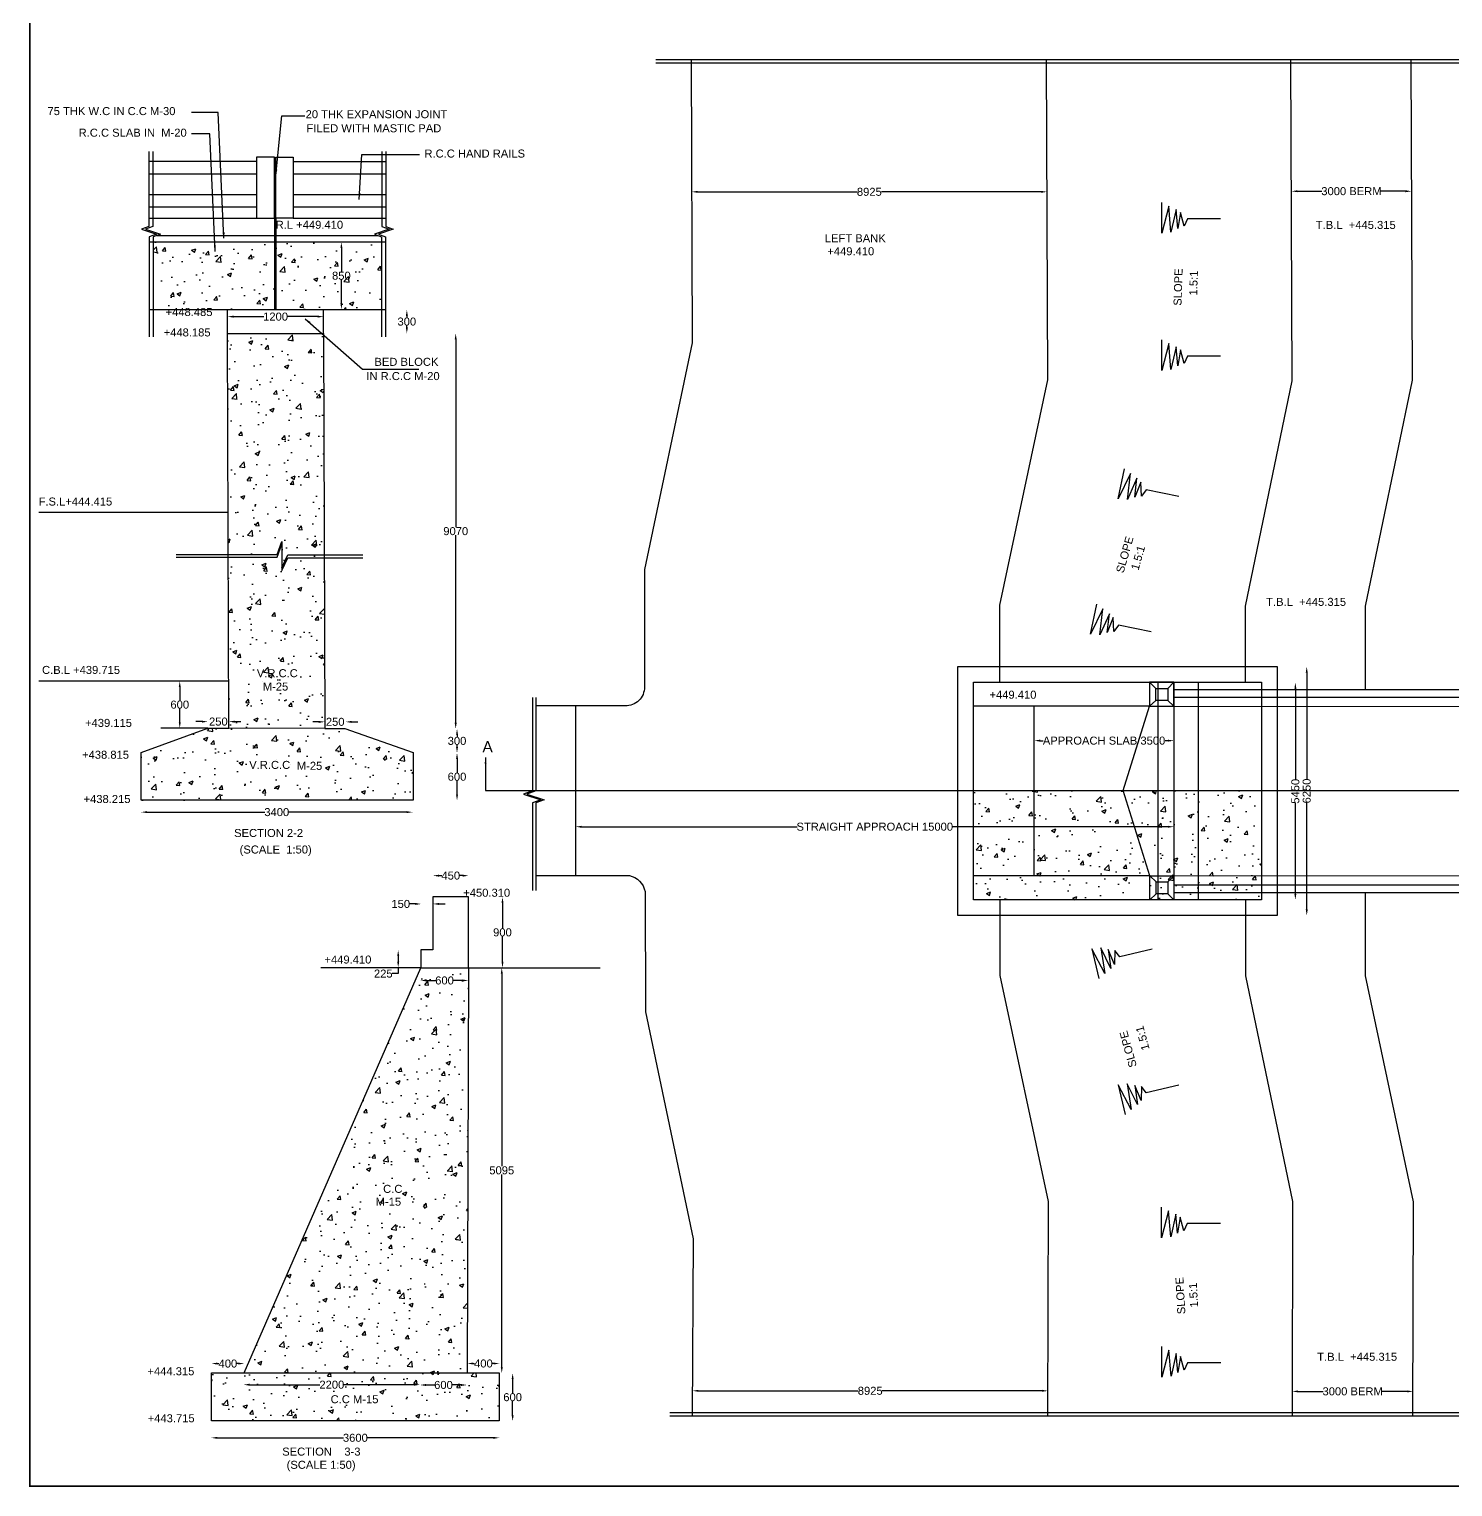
# Model space of a CAD drawing. Header units: inches. Extents: x 282006 to 329319, y -216205 to -186386.
# Drawn here: x 282006 to 299795, y -216205 to -197995 of the extents above; entities that cross this region are included whole.
import ezdxf

# ---------------------------------------------------------------- set-up
doc = ezdxf.new("R2010")
doc.units = ezdxf.units.IN
doc.header["$MEASUREMENT"] = 0
doc.styles.get("Standard").update_dxf_attribs({"font": 'arial.ttf'})
doc.dimstyles.new('ST100', dxfattribs={"dimtxt": 100, "dimasz": 75, "dimexe": 0, "dimexo": 300, "dimgap": 0.09, "dimtad": 0, "dimtih": 1, "dimtoh": 1, "dimdec": 0, "dimzin": 0, "dimdsep": 46, "dimtxsty": 'Standard', "dimcen": 0, "dimse1": 1, "dimse2": 1, "dimadec": 0, "dimazin": 0, "dimtfac": 1, "dimtdec": 0, "dimtofl": 0, "dimtmove": 0, "dimatfit": 3, "dimfxl": 2000, "dimtolj": 1, "dimtzin": 0, "dimarcsym": 0})
pattern_1 = [(50, (0, 0), (537.94514, -47.0641), [56.25, -618.75]), (355, (0, 0), (-104.0635, 564.1441), [45, -495]), (100.4514, (44.83, -3.9), (433.882, 517.07966), [47.80514, -525.8566]), (46.1842, (0, 150), (800.4308, -124.1393), [84.375, -928.125]), (96.6356, (66.7, 139.66), (700.997, 730.5884), [71.7077, -788.7848]), (351.1842, (0, 150), (700.9965, 730.589), [67.5, -742.5]), (21, (75, 112.5), (447.6803, -301.96417), [56.25, -618.75]), (326, (75, 112.5), (182.4865, 543.8625), [45, -495]), (71.4514, (112.3, 87.34), (630.167, 241.8979), [47.80514, -525.8566]), (37.5, (0, 0), (9.11989, 249.67039), [0, -489, 0, -502.5, 0, -496.875]), (7.5, (0, 0), (197.30215, 295.80878), [0, -286.5, 0, -477.75, 0, -189.375]), (327.5, (-167.25, 0), (400.36683, -16.91615), [0, -187.5, 0, -585, 0, -776.25]), (317.5, (-242.25, 0), (437.38963, 75.07874), [0, -243.75, 0, -388.5, 0, -551.25])]

# ---------------------------------------------------------------- blocks, each defined once
blk = doc.blocks.new('*D61')
at = {"color": 0, "lineweight": -2, "transparency": 16777216}
for p, q in [((283479, -207777), (284951, -207777)), ((286722, -207777), (285250, -207777))]:
    blk.add_line(p, q, dxfattribs=at)
at = {"color": 0, "transparency": 16777216}
for points in [[(283479, -207764), (283479, -207789), (283404, -207777)], [(286722, -207764), (286722, -207789), (286797, -207777)]]:
    blk.add_solid(points, dxfattribs=at)
at = {"layer": 'Defpoints', "color": 0, "transparency": 16777216}
for p in [(286797, -207777), (283404, -207778), (286797, -207778)]:
    blk.add_point(p, dxfattribs=at)
at = {"color": 0, "transparency": 16777216, "insert": (285100, -207777), "char_height": 100, "attachment_point": 5}
blk.add_mtext('\\A1;3400', dxfattribs=at)
blk = doc.blocks.new('*D62')
at = {"color": 0, "lineweight": -2, "transparency": 16777216}
for p, q in [((283888, -206215), (283888, -206383)), ((283888, -206653), (283888, -206485))]:
    blk.add_line(p, q, dxfattribs=at)
at = {"color": 0, "transparency": 16777216}
for points in [[(283875, -206215), (283900, -206215), (283888, -206140)], [(283875, -206653), (283900, -206653), (283888, -206728)]]:
    blk.add_solid(points, dxfattribs=at)
at = {"layer": 'Defpoints', "color": 0, "transparency": 16777216}
for p in [(283875, -206140), (283875, -206728), (283888, -206728)]:
    blk.add_point(p, dxfattribs=at)
at = {"color": 0, "transparency": 16777216, "insert": (283888, -206434), "char_height": 100, "attachment_point": 5}
blk.add_mtext('\\A1;600', dxfattribs=at)
blk = doc.blocks.new('*D63')
at = {"color": 0, "lineweight": -2, "transparency": 16777216}
for p, q in [((284164, -206646), (284089, -206646)), ((284575, -206646), (284650, -206646))]:
    blk.add_line(p, q, dxfattribs=at)
at = {"color": 0, "transparency": 16777216}
for points in [[(284164, -206634), (284164, -206659), (284239, -206646)], [(284575, -206634), (284575, -206659), (284500, -206646)]]:
    blk.add_solid(points, dxfattribs=at)
at = {"layer": 'Defpoints', "color": 0, "transparency": 16777216}
for p in [(284500, -206646), (284239, -206728), (284500, -206728)]:
    blk.add_point(p, dxfattribs=at)
at = {"color": 0, "transparency": 16777216, "insert": (284370, -206646), "char_height": 100, "attachment_point": 5}
blk.add_mtext('\\A1;250', dxfattribs=at)
blk = doc.blocks.new('*D64')
at = {"color": 0, "lineweight": -2, "transparency": 16777216}
for p, q in [((285625, -206649), (285550, -206649)), ((286036, -206649), (286111, -206649))]:
    blk.add_line(p, q, dxfattribs=at)
at = {"color": 0, "transparency": 16777216}
for points in [[(285625, -206637), (285625, -206662), (285700, -206649)], [(286036, -206637), (286036, -206662), (285961, -206649)]]:
    blk.add_solid(points, dxfattribs=at)
at = {"layer": 'Defpoints', "color": 0, "transparency": 16777216}
for p in [(285961, -206649), (285700, -206731), (285961, -206731)]:
    blk.add_point(p, dxfattribs=at)
at = {"color": 0, "transparency": 16777216, "insert": (285830, -206649), "char_height": 100, "attachment_point": 5}
blk.add_mtext('\\A1;250', dxfattribs=at)
blk = doc.blocks.new('*D65')
at = {"color": 0, "lineweight": -2, "transparency": 16777216}
for p, q in [((287352, -207112), (287352, -207283)), ((287352, -207557), (287352, -207386))]:
    blk.add_line(p, q, dxfattribs=at)
at = {"color": 0, "transparency": 16777216}
for points in [[(287340, -207112), (287365, -207112), (287352, -207037)], [(287340, -207557), (287365, -207557), (287352, -207632)]]:
    blk.add_solid(points, dxfattribs=at)
at = {"layer": 'Defpoints', "color": 0, "transparency": 16777216}
for p in [(287352, -207037), (287352, -207037), (287352, -207632)]:
    blk.add_point(p, dxfattribs=at)
at = {"color": 0, "transparency": 16777216, "insert": (287352, -207335), "char_height": 100, "attachment_point": 5}
blk.add_mtext('\\A1;600', dxfattribs=at)
blk = doc.blocks.new('*D66')
at = {"color": 0, "lineweight": -2, "transparency": 16777216}
for p, q in [((287352, -206811), (287352, -206835)), ((287352, -206962), (287352, -206938))]:
    blk.add_line(p, q, dxfattribs=at)
at = {"color": 0, "transparency": 16777216}
for points in [[(287340, -206811), (287365, -206811), (287352, -206736)], [(287340, -206962), (287365, -206962), (287352, -207037)]]:
    blk.add_solid(points, dxfattribs=at)
at = {"layer": 'Defpoints', "color": 0, "transparency": 16777216}
for p in [(287352, -206736), (287352, -206736), (287352, -207037)]:
    blk.add_point(p, dxfattribs=at)
at = {"color": 0, "transparency": 16777216, "insert": (287352, -206887), "char_height": 100, "attachment_point": 5}
blk.add_mtext('\\A1;300', dxfattribs=at)
blk = doc.blocks.new('*D67')
at = {"color": 0, "lineweight": -2, "transparency": 16777216}
for p, q in [((287336, -201872), (287336, -204216)), ((287336, -206661), (287336, -204318))]:
    blk.add_line(p, q, dxfattribs=at)
at = {"color": 0, "transparency": 16777216}
for points in [[(287323, -201872), (287348, -201872), (287336, -201797)], [(287323, -206661), (287348, -206661), (287336, -206736)]]:
    blk.add_solid(points, dxfattribs=at)
at = {"layer": 'Defpoints', "color": 0, "transparency": 16777216}
for p in [(287336, -201797), (287352, -201797), (287352, -206736)]:
    blk.add_point(p, dxfattribs=at)
at = {"color": 0, "transparency": 16777216, "insert": (287336, -204267), "char_height": 100, "attachment_point": 5}
blk.add_mtext('\\A1;9070', dxfattribs=at)
blk = doc.blocks.new('*D68')
at = {"color": 0, "lineweight": -2, "transparency": 16777216}
for p, q in [((286725, -201577), (286725, -201598)), ((286725, -201722), (286725, -201701))]:
    blk.add_line(p, q, dxfattribs=at)
at = {"color": 0, "transparency": 16777216}
for points in [[(286713, -201577), (286738, -201577), (286725, -201502)], [(286713, -201722), (286738, -201722), (286725, -201797)]]:
    blk.add_solid(points, dxfattribs=at)
at = {"layer": 'Defpoints', "color": 0, "transparency": 16777216}
for p in [(286725, -201502), (286729, -201502), (286729, -201797)]:
    blk.add_point(p, dxfattribs=at)
at = {"color": 0, "transparency": 16777216, "insert": (286725, -201649), "char_height": 100, "attachment_point": 5}
blk.add_mtext('\\A1;300', dxfattribs=at)
blk = doc.blocks.new('*D69')
at = {"color": 0, "lineweight": -2, "transparency": 16777216}
for p, q in [((285907, -200731), (285907, -201025)), ((285907, -201422), (285907, -201127))]:
    blk.add_line(p, q, dxfattribs=at)
at = {"color": 0, "transparency": 16777216}
for points in [[(285895, -200731), (285920, -200731), (285907, -200656)], [(285895, -201422), (285920, -201422), (285907, -201497)]]:
    blk.add_solid(points, dxfattribs=at)
at = {"layer": 'Defpoints', "color": 0, "transparency": 16777216}
for p in [(285907, -200656), (285907, -200656), (285907, -201497)]:
    blk.add_point(p, dxfattribs=at)
at = {"color": 0, "transparency": 16777216, "insert": (285907, -201076), "char_height": 100, "attachment_point": 5}
blk.add_mtext('\\A1;850', dxfattribs=at)
blk = doc.blocks.new('*D70')
at = {"color": 0, "lineweight": -2, "transparency": 16777216}
for p, q in [((284560, -201587), (284940, -201587)), ((285610, -201587), (285229, -201587))]:
    blk.add_line(p, q, dxfattribs=at)
at = {"color": 0, "transparency": 16777216}
for points in [[(284560, -201574), (284560, -201599), (284485, -201587)], [(285610, -201574), (285610, -201599), (285685, -201587)]]:
    blk.add_solid(points, dxfattribs=at)
at = {"layer": 'Defpoints', "color": 0, "transparency": 16777216}
for p in [(284485, -201587), (285685, -201587), (285685, -201587)]:
    blk.add_point(p, dxfattribs=at)
at = {"color": 0, "transparency": 16777216, "insert": (285085, -201587), "char_height": 100, "attachment_point": 5}
blk.add_mtext('\\A1;1200', dxfattribs=at)
blk = doc.blocks.new('*D71')
at = {"color": 0, "lineweight": -2, "transparency": 16777216}
for p, q in [((284358, -215593), (285933, -215593)), ((287807, -215593), (286232, -215593))]:
    blk.add_line(p, q, dxfattribs=at)
at = {"color": 0, "transparency": 16777216}
for points in [[(284358, -215581), (284358, -215606), (284283, -215593)], [(287807, -215581), (287807, -215606), (287882, -215593)]]:
    blk.add_solid(points, dxfattribs=at)
at = {"layer": 'Defpoints', "color": 0, "transparency": 16777216}
for p in [(284283, -215596), (287882, -215593), (287882, -215596)]:
    blk.add_point(p, dxfattribs=at)
at = {"color": 0, "transparency": 16777216, "insert": (286082, -215593), "char_height": 100, "attachment_point": 5}
blk.add_mtext('\\A1;3600', dxfattribs=at)
blk = doc.blocks.new('*D72')
at = {"color": 0, "lineweight": -2, "transparency": 16777216}
for p, q in [((284760, -214930), (285637, -214930)), ((286815, -214930), (285938, -214930))]:
    blk.add_line(p, q, dxfattribs=at)
at = {"color": 0, "transparency": 16777216}
for points in [[(284760, -214917), (284760, -214942), (284685, -214930)], [(286815, -214917), (286815, -214942), (286890, -214930)]]:
    blk.add_solid(points, dxfattribs=at)
at = {"layer": 'Defpoints', "color": 0, "transparency": 16777216}
for p in [(284685, -214928), (286890, -214928), (286890, -214930)]:
    blk.add_point(p, dxfattribs=at)
at = {"color": 0, "transparency": 16777216, "insert": (285788, -214930), "char_height": 100, "attachment_point": 5}
blk.add_mtext('\\A1;2200', dxfattribs=at)
blk = doc.blocks.new('*D73')
at = {"color": 0, "lineweight": -2, "transparency": 16777216}
for p, q in [((286965, -214933), (287073, -214933)), ((287402, -214933), (287294, -214933))]:
    blk.add_line(p, q, dxfattribs=at)
at = {"color": 0, "transparency": 16777216}
for points in [[(286965, -214921), (286965, -214946), (286890, -214933)], [(287402, -214921), (287402, -214946), (287477, -214933)]]:
    blk.add_solid(points, dxfattribs=at)
at = {"layer": 'Defpoints', "color": 0, "transparency": 16777216}
for p in [(286890, -214928), (287477, -214928), (287477, -214933)]:
    blk.add_point(p, dxfattribs=at)
at = {"color": 0, "transparency": 16777216, "insert": (287183, -214933), "char_height": 100, "attachment_point": 5}
blk.add_mtext('\\A1;600', dxfattribs=at)
blk = doc.blocks.new('*D74')
at = {"color": 0, "lineweight": -2, "transparency": 16777216}
for p, q in [((284359, -214666), (284377, -214666)), ((284619, -214666), (284601, -214666))]:
    blk.add_line(p, q, dxfattribs=at)
at = {"color": 0, "transparency": 16777216}
for points in [[(284359, -214653), (284359, -214678), (284284, -214666)], [(284619, -214653), (284619, -214678), (284694, -214666)]]:
    blk.add_solid(points, dxfattribs=at)
at = {"layer": 'Defpoints', "color": 0, "transparency": 16777216}
for p in [(284284, -214665), (284694, -214665), (284694, -214666)]:
    blk.add_point(p, dxfattribs=at)
at = {"color": 0, "transparency": 16777216, "insert": (284489, -214666), "char_height": 100, "attachment_point": 5}
blk.add_mtext('\\A1;400', dxfattribs=at)
blk = doc.blocks.new('*D75')
at = {"color": 0, "lineweight": -2, "transparency": 16777216}
for p, q in [((288047, -214860), (288047, -215035)), ((288047, -215311), (288047, -215137))]:
    blk.add_line(p, q, dxfattribs=at)
at = {"color": 0, "transparency": 16777216}
for points in [[(288035, -214860), (288060, -214860), (288047, -214785)], [(288035, -215311), (288060, -215311), (288047, -215386)]]:
    blk.add_solid(points, dxfattribs=at)
at = {"layer": 'Defpoints', "color": 0, "transparency": 16777216}
for p in [(288047, -214785), (288052, -214785), (288052, -215386)]:
    blk.add_point(p, dxfattribs=at)
at = {"color": 0, "transparency": 16777216, "insert": (288047, -215086), "char_height": 100, "attachment_point": 5}
blk.add_mtext('\\A1;600', dxfattribs=at)
blk = doc.blocks.new('*D76')
at = {"color": 0, "lineweight": -2, "transparency": 16777216}
for p, q in [((287556, -214665), (287569, -214665)), ((287808, -214665), (287794, -214665))]:
    blk.add_line(p, q, dxfattribs=at)
at = {"color": 0, "transparency": 16777216}
for points in [[(287556, -214652), (287556, -214677), (287481, -214665)], [(287808, -214652), (287808, -214677), (287883, -214665)]]:
    blk.add_solid(points, dxfattribs=at)
at = {"layer": 'Defpoints', "color": 0, "transparency": 16777216}
for p in [(287481, -214663), (287883, -214663), (287883, -214665)]:
    blk.add_point(p, dxfattribs=at)
at = {"color": 0, "transparency": 16777216, "insert": (287682, -214665), "char_height": 100, "attachment_point": 5}
blk.add_mtext('\\A1;400', dxfattribs=at)
blk = doc.blocks.new('*D77')
at = {"color": 0, "lineweight": -2, "transparency": 16777216}
for p, q in [((287911, -209796), (287911, -212201)), ((287911, -214709), (287911, -212304))]:
    blk.add_line(p, q, dxfattribs=at)
at = {"color": 0, "transparency": 16777216}
for points in [[(287899, -209796), (287924, -209796), (287911, -209721)], [(287899, -214709), (287924, -214709), (287911, -214784)]]:
    blk.add_solid(points, dxfattribs=at)
at = {"layer": 'Defpoints', "color": 0, "transparency": 16777216}
for p in [(287911, -209721), (287940, -209721), (287940, -214784)]:
    blk.add_point(p, dxfattribs=at)
at = {"color": 0, "transparency": 16777216, "insert": (287911, -212252), "char_height": 100, "attachment_point": 5}
blk.add_mtext('\\A1;5095', dxfattribs=at)
blk = doc.blocks.new('*D78')
at = {"color": 0, "lineweight": -2, "transparency": 16777216}
for p, q in [((287920, -208913), (287920, -209228)), ((287920, -209646), (287920, -209331))]:
    blk.add_line(p, q, dxfattribs=at)
at = {"color": 0, "transparency": 16777216}
for points in [[(287908, -208913), (287933, -208913), (287920, -208838)], [(287908, -209646), (287933, -209646), (287920, -209721)]]:
    blk.add_solid(points, dxfattribs=at)
at = {"layer": 'Defpoints', "color": 0, "transparency": 16777216}
for p in [(287920, -208838), (287979, -208838), (287979, -209721)]:
    blk.add_point(p, dxfattribs=at)
at = {"color": 0, "transparency": 16777216, "insert": (287920, -209279), "char_height": 100, "attachment_point": 5}
blk.add_mtext('\\A1;900', dxfattribs=at)
blk = doc.blocks.new('*D79')
at = {"color": 0, "lineweight": -2, "transparency": 16777216}
for p, q in [((287126, -208570), (287162, -208570)), ((287422, -208570), (287386, -208570))]:
    blk.add_line(p, q, dxfattribs=at)
at = {"color": 0, "transparency": 16777216}
for points in [[(287126, -208558), (287126, -208583), (287051, -208570)], [(287422, -208558), (287422, -208583), (287497, -208570)]]:
    blk.add_solid(points, dxfattribs=at)
at = {"layer": 'Defpoints', "color": 0, "transparency": 16777216}
for p in [(287051, -208568), (287051, -208570), (287497, -208568)]:
    blk.add_point(p, dxfattribs=at)
at = {"color": 0, "transparency": 16777216, "insert": (287274, -208570), "char_height": 100, "attachment_point": 5}
blk.add_mtext('\\A1;450', dxfattribs=at)
blk = doc.blocks.new('*D80')
at = {"color": 0, "lineweight": -2, "transparency": 16777216}
for p, q in [((286830, -208924), (286755, -208924)), ((287127, -208924), (287202, -208924))]:
    blk.add_line(p, q, dxfattribs=at)
at = {"color": 0, "transparency": 16777216}
for points in [[(286830, -208911), (286830, -208936), (286905, -208924)], [(287127, -208911), (287127, -208936), (287052, -208924)]]:
    blk.add_solid(points, dxfattribs=at)
at = {"layer": 'Defpoints', "color": 0, "transparency": 16777216}
for p in [(286905, -208918), (286905, -208924), (287052, -208918)]:
    blk.add_point(p, dxfattribs=at)
at = {"color": 0, "transparency": 16777216, "insert": (286649, -208924), "char_height": 100, "attachment_point": 5}
blk.add_mtext('\\A1;150', dxfattribs=at)
blk = doc.blocks.new('*D81')
at = {"color": 0, "lineweight": -2, "transparency": 16777216}
for p, q in [((286617, -209575), (286617, -209644)), ((286617, -209719), (286617, -209794)), ((286617, -209794), (286542, -209794))]:
    blk.add_line(p, q, dxfattribs=at)
at = {"color": 0, "transparency": 16777216}
for points in [[(286605, -209575), (286630, -209575), (286617, -209500)], [(286605, -209644), (286630, -209644), (286617, -209719)]]:
    blk.add_solid(points, dxfattribs=at)
at = {"layer": 'Defpoints', "color": 0, "transparency": 16777216}
for p in [(286624, -209500), (286617, -209719), (286624, -209719)]:
    blk.add_point(p, dxfattribs=at)
at = {"color": 0, "transparency": 16777216, "insert": (286431, -209794), "char_height": 100, "attachment_point": 5}
blk.add_mtext('\\A1;225', dxfattribs=at)
blk = doc.blocks.new('*D82')
at = {"color": 0, "lineweight": -2, "transparency": 16777216}
for p, q in [((286972, -209880), (287085, -209880)), ((287420, -209880), (287307, -209880))]:
    blk.add_line(p, q, dxfattribs=at)
at = {"color": 0, "transparency": 16777216}
for points in [[(286972, -209867), (286972, -209892), (286897, -209880)], [(287420, -209867), (287420, -209892), (287495, -209880)]]:
    blk.add_solid(points, dxfattribs=at)
at = {"layer": 'Defpoints', "color": 0, "transparency": 16777216}
for p in [(286897, -209885), (287495, -209880), (287495, -209886)]:
    blk.add_point(p, dxfattribs=at)
at = {"color": 0, "transparency": 16777216, "insert": (287196, -209880), "char_height": 100, "attachment_point": 5}
blk.add_mtext('\\A1;600', dxfattribs=at)
blk = doc.blocks.new('*D83')
at = {"color": 0, "lineweight": -2, "transparency": 16777216}
for p, q in [((288910, -207959), (291601, -207959)), ((296235, -207959), (293544, -207959))]:
    blk.add_line(p, q, dxfattribs=at)
at = {"color": 0, "transparency": 16777216}
for points in [[(288910, -207947), (288910, -207972), (288835, -207959)], [(296235, -207947), (296235, -207972), (296310, -207959)]]:
    blk.add_solid(points, dxfattribs=at)
at = {"layer": 'Defpoints', "color": 0, "transparency": 16777216}
for p in [(288835, -207958), (296310, -207958), (296310, -207959)]:
    blk.add_point(p, dxfattribs=at)
at = {"color": 0, "transparency": 16777216, "insert": (292572, -207959), "char_height": 100, "attachment_point": 5}
blk.add_mtext('\\A1;STRAIGHT APPROACH 15000', dxfattribs=at)
blk = doc.blocks.new('*D84')
at = {"color": 0, "lineweight": -2, "transparency": 16777216}
for p, q in [((297827, -206233), (297827, -207366)), ((297827, -208798), (297827, -207665))]:
    blk.add_line(p, q, dxfattribs=at)
at = {"color": 0, "transparency": 16777216}
for points in [[(297815, -206233), (297840, -206233), (297827, -206158)], [(297815, -208798), (297840, -208798), (297827, -208873)]]:
    blk.add_solid(points, dxfattribs=at)
at = {"layer": 'Defpoints', "color": 0, "transparency": 16777216}
for p in [(297824, -206158), (297827, -206158), (297824, -208873)]:
    blk.add_point(p, dxfattribs=at)
at = {"color": 0, "transparency": 16777216, "insert": (297827, -207516), "char_height": 100, "attachment_point": 5, "rotation": 90}
blk.add_mtext('\\A1;5450', dxfattribs=at)
blk = doc.blocks.new('*D85')
at = {"color": 0, "lineweight": -2, "transparency": 16777216}
for p, q in [((297969, -206034), (297969, -207364)), ((297969, -208993), (297969, -207663))]:
    blk.add_line(p, q, dxfattribs=at)
at = {"color": 0, "transparency": 16777216}
for points in [[(297957, -206034), (297982, -206034), (297969, -205959)], [(297957, -208993), (297982, -208993), (297969, -209068)]]:
    blk.add_solid(points, dxfattribs=at)
at = {"layer": 'Defpoints', "color": 0, "transparency": 16777216}
for p in [(297970, -205959), (297969, -209068), (297970, -209068)]:
    blk.add_point(p, dxfattribs=at)
at = {"color": 0, "transparency": 16777216, "insert": (297969, -207513), "char_height": 100, "attachment_point": 5, "rotation": 90}
blk.add_mtext('\\A1;6250', dxfattribs=at)
blk = doc.blocks.new('*D105')
at = {"color": 0, "lineweight": -2, "transparency": 16777216}
for p, q in [((290360, -200028), (292355, -200028)), ((294649, -200028), (292654, -200028))]:
    blk.add_line(p, q, dxfattribs=at)
at = {"color": 0, "transparency": 16777216}
for points in [[(290360, -200015), (290360, -200040), (290285, -200028)], [(294649, -200015), (294649, -200040), (294724, -200028)]]:
    blk.add_solid(points, dxfattribs=at)
at = {"layer": 'Defpoints', "color": 0, "transparency": 16777216}
for p in [(290285, -200025), (294724, -200006), (294724, -200028)]:
    blk.add_point(p, dxfattribs=at)
at = {"color": 0, "transparency": 16777216, "insert": (292504, -200028), "char_height": 100, "attachment_point": 5}
blk.add_mtext('\\A1;8925', dxfattribs=at)
blk = doc.blocks.new('*D106')
at = {"color": 0, "lineweight": -2, "transparency": 16777216}
for p, q in [((297853, -200020), (298159, -200020)), ((299203, -200020), (298896, -200020))]:
    blk.add_line(p, q, dxfattribs=at)
at = {"color": 0, "transparency": 16777216}
for points in [[(297853, -200008), (297853, -200033), (297778, -200020)], [(299203, -200008), (299203, -200033), (299278, -200020)]]:
    blk.add_solid(points, dxfattribs=at)
at = {"layer": 'Defpoints', "color": 0, "transparency": 16777216}
for p in [(297778, -200011), (299278, -200004), (299278, -200020)]:
    blk.add_point(p, dxfattribs=at)
at = {"color": 0, "transparency": 16777216, "insert": (298528, -200020), "char_height": 100, "attachment_point": 5}
blk.add_mtext('\\A1;3000 BERM', dxfattribs=at)
blk = doc.blocks.new('*D110')
at = {"color": 0, "lineweight": -2, "transparency": 16777216}
for p, q in [((290369, -215006), (292365, -215006)), ((294661, -215006), (292665, -215006))]:
    blk.add_line(p, q, dxfattribs=at)
at = {"color": 0, "transparency": 16777216}
for points in [[(290369, -214993), (290369, -215018), (290294, -215006)], [(294661, -214993), (294661, -215018), (294736, -215006)]]:
    blk.add_solid(points, dxfattribs=at)
at = {"layer": 'Defpoints', "color": 0, "transparency": 16777216}
for p in [(290294, -215003), (294736, -214984), (294736, -215006)]:
    blk.add_point(p, dxfattribs=at)
at = {"color": 0, "transparency": 16777216, "insert": (292515, -215006), "char_height": 100, "attachment_point": 5}
blk.add_mtext('\\A1;8925', dxfattribs=at)
blk = doc.blocks.new('*D111')
at = {"color": 0, "lineweight": -2, "transparency": 16777216}
for p, q in [((297862, -215013), (298175, -215013)), ((299225, -215013), (298912, -215013))]:
    blk.add_line(p, q, dxfattribs=at)
at = {"color": 0, "transparency": 16777216}
for points in [[(297862, -215001), (297862, -215026), (297787, -215013)], [(299225, -215001), (299225, -215026), (299300, -215013)]]:
    blk.add_solid(points, dxfattribs=at)
at = {"layer": 'Defpoints', "color": 0, "transparency": 16777216}
for p in [(297787, -215004), (299300, -214997), (299300, -215013)]:
    blk.add_point(p, dxfattribs=at)
at = {"color": 0, "transparency": 16777216, "insert": (298543, -215013), "char_height": 100, "attachment_point": 5}
blk.add_mtext('\\A1;3000 BERM', dxfattribs=at)
blk = doc.blocks.new('*D132')
at = {"color": 0, "lineweight": -2, "transparency": 16777216}
for p, q in [((294639, -206884), (294676, -206884)), ((296235, -206884), (296199, -206884))]:
    blk.add_line(p, q, dxfattribs=at)
at = {"color": 0, "transparency": 16777216}
for points in [[(294639, -206871), (294639, -206896), (294564, -206884)], [(296235, -206871), (296235, -206896), (296310, -206884)]]:
    blk.add_solid(points, dxfattribs=at)
at = {"layer": 'Defpoints', "color": 0, "transparency": 16777216}
for p in [(294564, -206877), (296310, -206877), (296310, -206884)]:
    blk.add_point(p, dxfattribs=at)
at = {"color": 0, "transparency": 16777216, "insert": (295437, -206884), "char_height": 100, "attachment_point": 5}
blk.add_mtext('\\A1;APPROACH SLAB 3500', dxfattribs=at)

msp = doc.modelspace()

# ---------------------------------------------------------------- hatches: boundary and pattern name
h = msp.add_hatch()
h.set_pattern_fill('AR-CONC', color=256, scale=75, style=0)
h.set_pattern_definition(pattern_1)
h.paths.add_polyline_path([(286409.3, -200656), (285087.6, -200656), (285087.6, -201496.7), (286409.3, -201496.7)])
h.paths.add_polyline_path([(285070.4, -200656), (283555.4, -200656), (283555.4, -201496.7), (285070.4, -201496.7)])
h.paths.add_polyline_path([(283645.8, -201606.5), (284322.3, -201606.5), (284322.3, -201453.3), (283645.8, -201453.3)], flags=9)
h = msp.add_hatch()
h.set_pattern_fill('AR-CONC', color=256, scale=75, style=0)
h.set_pattern_definition(pattern_1)
h.paths.add_polyline_path([(285684.8, -201797), (284485, -201797), (284499.9, -206728.3), (284239.1, -206728.3), (283404.1, -207031.9), (283404.1, -207629), (286803.8, -207629), (286803.8, -207031.3), (285950.5, -206731.2), (285700, -206731.2)])
h.paths.add_polyline_path([(285286.2, -207275.4), (285694.4, -207275.4), (285694.4, -207122.3), (285286.2, -207122.3)], flags=24)
h.paths.add_polyline_path([(284691, -207264.3), (285332.6, -207264.3), (285332.6, -207109.1), (284691, -207109.1)], flags=24)
h.paths.add_polyline_path([(284861, -206285.2), (285269.2, -206285.2), (285269.2, -206132), (284861, -206132)], flags=24)
h.paths.add_polyline_path([(284785.9, -206118.7), (285427.5, -206118.7), (285427.5, -205963.6), (284785.9, -205963.6)], flags=24)
h = msp.add_hatch()
h.set_pattern_fill('AR-CONC', color=256, scale=75, style=0)
h.set_pattern_definition(pattern_1)
h.paths.add_polyline_path([(294564, -207505.8), (293805.5, -207505.8), (293805.5, -208572.3), (294564, -208572.3)])
h.paths.add_polyline_path([(296010.8, -208572.3), (293805.5, -208572.3), (293805.5, -208870.5), (296010.8, -208870.5)])
h.paths.add_polyline_path([(295675, -207505.8), (294564, -207505.8), (294564, -208572.3), (296010.8, -208572.3)])
h.paths.add_polyline_path([(296110.5, -207505.8), (295675, -207505.8), (296010.8, -208572.3), (296110.5, -208572.3)])
h.paths.add_polyline_path([(296310.2, -208572.3), (296110.5, -208572.3), (296110.5, -208645.7), (296234.3, -208645.7)])
h.paths.add_polyline_path([(296110.5, -208572.3), (296010.8, -208572.3), (296086.7, -208645.7), (296110.5, -208645.7)])
h.paths.add_polyline_path([(296086.7, -208645.7), (296010.8, -208572.3), (296010.8, -208870.5), (296086.7, -208795.7)])
h.paths.add_polyline_path([(296110.5, -208795.7), (296086.7, -208795.7), (296010.8, -208870.5), (296110.5, -208870.5)])
h.paths.add_polyline_path([(296234.3, -208795.7), (296110.5, -208795.7), (296110.5, -208870.5), (296310.2, -208870.5)])
h.paths.add_polyline_path([(296234.3, -208645.7), (296110.5, -208645.7), (296110.5, -208795.7), (296234.3, -208795.7)])
h.paths.add_polyline_path([(296310.2, -208572.3), (296234.3, -208645.7), (296234.3, -208795.7), (296310.2, -208870.5)])
h.paths.add_polyline_path([(296110.5, -208645.7), (296086.7, -208645.7), (296086.7, -208795.7), (296110.5, -208795.7)])
h.paths.add_polyline_path([(296611.8, -208783.7), (296310.2, -208783.7), (296310.2, -208870.5), (296611.8, -208870.5)])
h.paths.add_polyline_path([(296611.8, -208686.5), (296310.2, -208686.5), (296310.2, -208783.7), (296611.8, -208783.7)])
h.paths.add_polyline_path([(296611.8, -208572.4), (296310.2, -208572.3), (296310.2, -208686.5), (296611.8, -208686.5)])
h.paths.add_polyline_path([(297403.8, -208572.6), (296611.8, -208572.4), (296611.8, -208686.5), (297403.8, -208686.5)])
h.paths.add_polyline_path([(297403.8, -208686.5), (296611.8, -208686.5), (296611.8, -208783.7), (297403.8, -208783.7)])
h.paths.add_polyline_path([(297403.8, -208783.7), (296611.8, -208783.7), (296611.8, -208870.5), (297403.8, -208870.5)])
h.paths.add_polyline_path([(297403.8, -207505.8), (296611.8, -207505.8), (296611.8, -208572.4), (297403.8, -208572.6)])
h.paths.add_polyline_path([(296611.8, -207505.8), (296310.2, -207505.8), (296310.2, -208572.3), (296611.8, -208572.4)])
h.paths.add_polyline_path([(296310.2, -207505.8), (296110.5, -207505.8), (296110.5, -208572.3), (296310.2, -208572.3)])
h = msp.add_hatch()
h.set_pattern_fill('AR-CONC', color=256, scale=75, style=0)
h.set_pattern_definition(pattern_1)
h.paths.add_polyline_path([(287495.9, -209722.6), (287495.8, -209722.6), (286899.8, -209722.6), (284691.7, -214782), (287480.2, -214782.3)])
h.paths.add_polyline_path([(287878.9, -214782.3), (287480.2, -214782.3), (284691.7, -214782), (284284.2, -214782), (284284.2, -215380.2), (287878.9, -215380.2)])
h.paths.add_polyline_path([(287060.5, -209803.8), (287331.6, -209803.8), (287331.6, -209955.9), (287060.5, -209955.9)], flags=24)
h.paths.add_polyline_path([(286077.2, -212720.5), (286679.4, -212720.5), (286679.4, -212567.4), (286077.2, -212567.4)], flags=24)
h.paths.add_polyline_path([(286053.9, -212560.4), (286695.5, -212560.4), (286695.5, -212405.3), (286053.9, -212405.3)], flags=24)
h.paths.add_polyline_path([(285612.6, -214853.5), (285962.6, -214853.5), (285962.6, -215005.7), (285612.6, -215005.7)], flags=24)
h.paths.add_polyline_path([(287047.8, -214857), (287318.9, -214857), (287318.9, -215009.1), (287047.8, -215009.1)], flags=24)
h.paths.add_polyline_path([(285708.3, -215188.7), (286396.5, -215188.7), (286396.5, -215033.6), (285708.3, -215033.6)], flags=24)

# ---------------------------------------------------------------- linework, layer by layer
at = {"const_width": 20}
msp.add_lwpolyline([(282015.9, -186395.9), (329308.9, -186395.9), (329308.9, -216195.5), (282015.9, -216195.5)], close=True, dxfattribs=at)
for points in [[(289836.7, -198373.9), (305782.4, -198373.9), (305848.8, -198220.6), (305973.5, -198553.2), (306033.3, -198373.9), (317226.2, -198373.9)], [(289836.7, -198415.6), (305782.4, -198415.6), (305848.8, -198262.3), (305973.5, -198595), (306033.3, -198415.6), (317226.2, -198415.6)], [(294134, -206153.2), (294134, -205191.9), (294734.1, -202377.9), (294717, -198373.9)], [(297206, -206154.8), (297206, -205202.8), (297787.3, -202387.5), (297771.3, -198373.9)], [(299271.2, -198373.9), (299288, -202381.4), (298698.6, -205203.8), (298698.6, -206246)], [(283500.1, -199524.3), (283500.1, -200459.5), (283410.9, -200492.8), (283595.6, -200557.8), (283505.6, -200590.5), (283505.6, -201838.1)], [(283549.9, -199524.3), (283549.9, -200459.5), (283460.7, -200492.8), (283645.5, -200557.8), (283555.4, -200590.5), (283555.4, -201838.1)], [(286414.8, -199524.3), (286414.8, -200459.5), (286504, -200492.8), (286319.2, -200557.8), (286409.3, -200590.5), (286409.3, -201838.1)], [(286464.6, -199524.3), (286464.6, -200459.5), (286553.8, -200492.8), (286369.1, -200557.8), (286459.1, -200590.5), (286459.1, -201838.1)], [(283500.1, -200356.2), (285070.4, -200356.2), (285070.4, -199596.3), (284846.9, -199596.3), (284846.9, -200356.2)], [(283500.1, -199645.2), (284846.9, -199645.2)], [(285087.6, -200356.2), (285087.6, -199596.3), (285302.8, -199596.3), (285302.8, -200355.1), (285087.6, -200355.1)], [(285302.8, -199649.5), (286464.6, -199649.5)], [(284846.9, -199806), (283500.1, -199806)], [(286464.6, -199808.3), (285302.8, -199808.3)], [(283500.1, -200059), (284846.9, -200059)], [(285302.8, -200059.6), (286464.6, -200059.6)], [(284846.9, -200219.7), (283500.1, -200219.7)], [(286464.6, -200218.4), (285302.8, -200218.4)], [(296893.7, -200365.7), (296477.8, -200365.7), (296436.4, -200455.2), (296391.6, -200285.3), (296357.1, -200485.1), (296336.5, -200247.4), (296272.1, -200529.8), (296245.7, -200206.1), (296158.1, -200543.8), (296158.1, -200161.5)], [(285070.4, -200356.2), (285070.4, -201496.7)], [(285087.6, -200356.2), (285087.6, -201496.7)], [(285302.8, -200355.1), (286464.6, -200355.1)], [(286459.1, -200656), (283505.6, -200656)], [(283600.4, -200574.2), (286364.2, -200574.2)], [(283505.6, -201496.7), (286459.1, -201496.7)], [(284485, -201797), (284485, -201496.7)], [(285684.8, -201797), (285684.8, -201496.7)], [(284485, -201797), (285684.8, -201797), (285700, -206731.2), (285950.5, -206731.2), (286803.8, -207031.3), (286803.8, -207629), (283404.1, -207629), (283404.1, -207031.9), (284239.1, -206728.3), (284499.9, -206728.3), (284485, -201797)], [(296893.7, -202081.1), (296477.8, -202081.1), (296436.4, -202170.6), (296391.6, -202000.7), (296357.1, -202200.5), (296336.5, -201962.8), (296272.1, -202245.2), (296245.7, -201921.5), (296158.1, -202259.2), (296158.1, -201876.9)], [(296370.7, -203834), (295963.2, -203750.6), (295904.7, -203830.1), (295894.9, -203654.6), (295821.1, -203843.4), (295848.4, -203606.5), (295728.8, -203870.2), (295767.8, -203547.8), (295614.3, -203861), (295690.9, -203486.5)], [(284491.7, -204034.6), (282125.6, -204034.6)], [(283844.9, -204559.6), (285104.7, -204559.6), (285165.2, -204397), (285165.2, -204723.3), (285237.8, -204564), (286176.1, -204564)], [(283844.9, -204593.4), (285104.7, -204593.4), (285165.2, -204430.8), (285165.2, -204757.1), (285237.8, -204597.8), (286176.1, -204597.8)], [(296025.6, -205524.9), (295618.1, -205441.6), (295559.6, -205521), (295549.8, -205345.6), (295476, -205534.4), (295503.3, -205297.4), (295383.7, -205561.2), (295422.7, -205238.8), (295269.2, -205552), (295345.8, -205177.5)], [(284498.1, -206140.2), (282128.1, -206140.2)], [(296005.8, -206152.8), (296083.1, -206230.3)], [(296110.5, -206152.8), (296110.5, -208870.5)], [(296233.1, -206230.3), (296310.2, -206152.8)], [(296310.2, -206152.8), (296310.2, -208870.5)], [(296310.2, -206242.8), (312575.4, -206242.8)], [(296611.8, -206152.8), (296611.8, -208870.5)], [(288293.3, -206343.4), (288293.3, -207508.8), (288184.9, -207550.2), (288398.2, -207623.5), (288295.9, -207662), (288295.9, -208755.5)], [(288334.9, -206343.4), (288334.9, -207508.8), (288226.5, -207550.2), (288439.8, -207623.5), (288337.5, -207662), (288337.5, -208755.5)], [(288834.5, -206450.2), (288834.5, -208567.8)], [(296005.8, -206452), (293805.5, -206452)], [(294564, -208572.3), (294564, -206452)], [(296010.8, -208572.3), (295675, -207505.8), (296005.8, -206452)], [(296083.1, -206382.2), (296005.8, -206452)], [(296233.1, -206382.2), (296310.2, -206452)], [(312575.4, -206343.9), (296310.2, -206343.9)], [(296310.2, -206452), (312575.4, -206455.6)], [(284239.1, -206728.3), (283651.1, -206728.3)], [(284499.9, -206728.3), (285699.9, -206724.6)], [(287709.5, -207505.8), (321008.2, -207505.8)], [(296010.8, -208572.3), (293805.5, -208572.3)], [(296086.7, -208645.7), (296010.8, -208572.3)], [(296234.3, -208645.7), (296310.2, -208572.3)], [(312575.4, -208576.4), (296310.2, -208572.3)], [(296310.2, -208686.5), (312575.4, -208686.5)], [(287495.9, -209722.6), (287495.9, -208836.4), (287051.6, -208836.4), (287051.6, -209495.7), (286899.4, -209495.7), (286899.8, -209722.6)], [(294734.5, -215324.1), (294744.3, -212640), (294138.8, -209817.5), (294138.8, -208865.3)], [(296086.7, -208795.7), (296010.8, -208870.5)], [(296234.3, -208795.7), (296310.2, -208870.5)], [(312575.4, -208783.7), (296310.2, -208783.7)], [(299294.4, -215324.1), (299304.6, -212645.9), (298702, -209823.6), (298702, -208783.1)], [(297203.2, -208870.9), (297203.2, -209820.7), (297793.2, -212640.5), (297785.7, -215324.1)], [(296039.2, -209488.1), (295634.2, -209583.1), (295573.5, -209505.3), (295568.7, -209681), (295489.5, -209494.4), (295523.6, -209730.5), (295396.5, -209470.2), (295444.7, -209791.4), (295282.3, -209482.7), (295369.6, -209854.9)], [(284284.2, -215379.4), (284284.2, -214782), (284691.7, -214782), (286899.8, -209722.6), (287495.9, -209722.6), (287480.2, -214782.3), (287878.9, -214782.3), (287878.9, -215380.2), (284284.2, -215380.2)], [(286899.8, -209722.6), (285651.3, -209722.6)], [(287495.8, -209722.6), (289139.9, -209722.6)], [(296369.8, -211187.4), (295964.9, -211282.4), (295904.2, -211204.7), (295899.3, -211380.3), (295820.2, -211193.7), (295854.3, -211429.8), (295727.2, -211169.5), (295775.3, -211490.7), (295613, -211182), (295700.3, -211554.2)], [(296891.9, -212916.4), (296475.9, -212916.4), (296434.6, -213006), (296389.8, -212836.1), (296355.3, -213035.8), (296334.6, -212798.2), (296270.3, -213080.6), (296243.9, -212756.9), (296156.3, -213094.5), (296156.3, -212712.2)], [(296895.3, -214658.1), (296479.3, -214658.1), (296438, -214747.6), (296393.2, -214577.7), (296358.7, -214777.5), (296338, -214539.8), (296273.7, -214822.2), (296247.2, -214498.5), (296159.7, -214836.2), (296159.7, -214453.9)], [(284691.7, -214782), (287480.2, -214782.3)], [(317082.3, -215282.3), (304777.6, -215282.3), (304711.2, -215129), (304586.5, -215461.7), (304526.7, -215282.3), (290012.5, -215282.3)], [(317082.3, -215324), (304777.6, -215324), (304711.2, -215170.7), (304586.5, -215503.4), (304526.7, -215324.1), (290012.5, -215324.1)]]:
    msp.add_lwpolyline(points)
for points in [[(290278.5, -198373.9), (290292.2, -201913.4), (289694.5, -204744.6), (289694.5, -206214.7, -0.420218), (289454.2, -206450.2), (288338.7, -206450.2)], [(288338.2, -208567.8), (289505.6, -208567.8, -0.2974605), (289701, -208769.8), (289706.3, -210272.6), (290301.6, -213107.6), (290292.2, -215324.1)]]:
    msp.add_lwpolyline(points, format="xyb")
for points in [[(293609.9, -205955.5), (297599.4, -205955.5), (297599.4, -209067.1), (293609.9, -209067.1)], [(297403.8, -208870.5), (293805.5, -208870.5), (293805.5, -206152.8), (297403.8, -206152.8)], [(296310.2, -206152.8), (296005.8, -206152.8), (296005.8, -206452), (296310.2, -206452)], [(296083.1, -206230.3), (296233.1, -206230.3), (296233.1, -206382.2), (296083.1, -206382.2)], [(296310.2, -208870.5), (296010.8, -208870.5), (296010.8, -208572.3), (296310.2, -208572.3)], [(296086.7, -208645.7), (296234.3, -208645.7), (296234.3, -208795.7), (296086.7, -208795.7)]]:
    msp.add_lwpolyline(points, close=True)

# ---------------------------------------------------------------- texts
for s, height, p in [('     75 THK W.C IN C.C M-30', 100, (282041.2, -199069)), ('20 THK EXPANSION JOINT ', 100, (285460.5, -199108.1)), (' FILED WITH MASTIC PAD', 100, (285432.9, -199283.6)), ('     R.C.C SLAB IN  M-20', 100, (282430.1, -199338.8)), (' R.C.C HAND RAILS', 100, (286905.9, -199599.4)), (' R.L +449.410', 100, (285047.5, -200489.1)), (' T.B.L  +445.315', 100, (298044.4, -200491)), (' LEFT BANK', 100, (291909.4, -200657.3)), (' +449.410', 100, (291940, -200820.2)), (' +448.485', 100, (283671.4, -201579.3)), (' +448.185', 100, (283647.6, -201834)), (' BED BLOCK', 100, (286281.3, -202201.4)), (' IN R.C.C M-20', 100, (286180.4, -202379.1)), ('F.S.L+444.415', 100, (282123.9, -203946.7)), (' T.B.L  +445.315', 100, (297423.9, -205199.8)), (' C.B.L +439.715', 100, (282128.1, -206050.3)), (' V.R.C.C ', 100, (284811.7, -206091.2)), (' M-25', 100, (284886.6, -206258)), (' +449.410', 100, (293966.8, -206359.6)), (' +439.115', 100, (282665.5, -206711.9)), (' +438.815', 100, (282628.4, -207109.8)), ('A', 139.3, (287669.7, -207029.4)), (' V.R.C.C ', 100, (284716.9, -207236.7)), (' M-25', 100, (285311.8, -207248.2)), (' +438.215', 100, (282646.8, -207662.6)), (' SECTION 2-2', 100, (284528.2, -208087.2)), (' (SCALE  1:50)', 100, (284597.1, -208293.7)), ('+450.310', 100, (287429.7, -208833.6)), ('  +449.410', 100, (285618, -209668.3)), ('         C.C', 100, (286079.8, -212532.9)), ('      M-15', 100, (286102.7, -212693.3)), (' T.B.L  +445.315', 100, (298061.8, -214630.4)), (' +444.315', 100, (283445.2, -214811.6)), (' C.C M-15', 100, (285734.1, -215161.1)), (' +443.715', 100, (283448.4, -215398.7)), (' SECTION    3-3', 100, (285129.4, -215815.1)), (' (SCALE 1:50)', 100, (285184.4, -215980))]:
    msp.add_text(s, height=height).set_placement(p)
for s, rotation, p in [(' SLOPE', 88.17898, (296402.6, -201490.6)), (' 1.5:1', 88.17898, (296598.6, -201362.8)), (' SLOPE', 74.15474, (295668.7, -204834.1)), (' 1.5:1', 74.15474, (295856.2, -204800)), (' SLOPE', 105.26315, (295857.8, -210987.1)), (' 1.5:1', 105.26315, (296017.4, -210774.5)), (' SLOPE', 93.17875, (296455.6, -214085.1)), (' 1.5:1', 93.17875, (296614.9, -214001.4))]:
    msp.add_text(s, height=100, rotation=rotation).set_placement(p)

# ---------------------------------------------------------------- dimensions: what is measured, and where the dimension line sits
for base, p1, p2, text, picture, middle in [((299278, -200020.3), (297777.8, -200010.7), (299278, -200004.5), '3000 BERM', '*D106', (298527.9, -200020.3)), ((294724, -200027.9), (290284.9, -200024.6), (294724, -200005.7), '8925', '*D105', (292504.4, -200027.9)), ((284499.9, -206646.2), (284239.1, -206728.3), (284499.9, -206728.3), '250', '*D63', (284369.5, -206646.2)), ((285960.7, -206649.2), (285700, -206731.2), (285960.7, -206731.2), '250', '*D64', (285830.3, -206649.2)), ((296310.2, -206884), (294564, -206877.3), (296310.2, -206877.3), 'APPROACH SLAB 3500', '*D132', (295437.1, -206884)), ((286797, -207776.7), (283403.7, -207778), (286797, -207778), '3400', '*D61', (285100.3, -207776.7)), ((296310.2, -207959.4), (288834.5, -207958.4), (296310.2, -207958.4), 'STRAIGHT APPROACH 15000', '*D83', (292572.4, -207959.4)), ((287050.9, -208570.5), (287497, -208567.7), (287050.9, -208567.7), '450', '*D79', (287274, -208570.5)), ((286904.7, -208923.8), (287051.6, -208918.2), (286904.7, -208918.2), '150', '*D80', (286649, -208923.8)), ((287495.4, -209879.8), (286896.7, -209884.5), (287495.4, -209886.4), '600', '*D82', (287196, -209879.8)), ((284694, -214665.7), (284284.2, -214664.8), (284694, -214664.8), '400', '*D74', (284489.1, -214665.7)), ((287883.1, -214664.8), (287480.6, -214663.4), (287883.1, -214663.4), '400', '*D76', (287681.8, -214664.8)), ((286889.8, -214929.6), (284685.4, -214927.8), (286889.8, -214927.8), '2200', '*D72', (285787.6, -214929.6)), ((287477, -214933.1), (286889.8, -214927.8), (287477, -214927.8), '600', '*D73', (287183.4, -214933.1)), ((299299.7, -215013.2), (297786.6, -215003.6), (299299.7, -214997.3), '3000 BERM', '*D111', (298543.2, -215013.2)), ((294735.8, -215005.8), (290293.6, -215002.5), (294735.8, -214983.6), '8925', '*D110', (292514.7, -215005.8)), ((287881.7, -215593.3), (284283.1, -215595.9), (287881.7, -215595.9), '3600', '*D71', (286082.4, -215593.3))]:
    dim = msp.add_linear_dim(base=base, p1=p1, p2=p2, text=text, dimstyle='ST100')
    dim.commit()
    dim.dimension.update_dxf_attribs({"geometry": picture, "text_midpoint": middle})
for base, p1, p2, text, picture, middle in [((285907.5, -200656), (285907.5, -201496.7), (285907.5, -200656), '850', '*D69', (285907.5, -201076.3)), ((286725.2, -201501.6), (286728.8, -201797.2), (286728.8, -201501.6), '300', '*D68', (286725.2, -201649.4)), ((287335.9, -201797.3), (287352.3, -206736.1), (287352.3, -201797.3), '9070', '*D67', (287335.9, -204266.7)), ((283887.8, -206728.3), (283875.1, -206140.2), (283875.1, -206728.3), '600', '*D62', (283887.8, -206434.2)), ((287352.3, -206736.1), (287352.3, -207036.9), (287352.3, -206736.1), '300', '*D66', (287352.3, -206886.5)), ((287352.3, -207036.9), (287352.3, -207632.2), (287352.3, -207036.9), '600', '*D65', (287352.3, -207334.5)), ((287920.1, -208838), (287978.7, -209721), (287978.7, -208838), '900', '*D78', (287920.1, -209279.5)), ((286617.3, -209719), (286623.9, -209499.7), (286623.9, -209719), '225', '*D81', (286430.5, -209794)), ((288047, -214785.4), (288051.7, -215385.9), (288051.7, -214785.4), '600', '*D75', (288047, -215085.7))]:
    dim = msp.add_linear_dim(base=base, p1=p1, p2=p2, angle=90, text=text, dimstyle='ST100')
    dim.commit()
    dim.dimension.update_dxf_attribs({"geometry": picture, "text_midpoint": middle})
dim = msp.add_linear_dim(base=(285684.8, -201586.8), p1=(284485, -201586.8), p2=(285684.8, -201586.8), dimstyle='ST100')
dim.commit()
dim.dimension.update_dxf_attribs({"geometry": '*D70', "text_midpoint": (285084.9, -201586.8)})
for base, p1, p2, text, picture, middle in [((297969.2, -209067.5), (297969.8, -205959.3), (297969.8, -209067.5), '6250', '*D85', (297969.2, -207513.4)), ((297827.3, -206158.3), (297823.8, -208873.1), (297823.8, -206158.3), '5450', '*D84', (297827.3, -207515.7))]:
    dim = msp.add_linear_dim(base=base, p1=p1, p2=p2, angle=90, text=text, dimstyle='ST100', override={"dimtih": 0})
    dim.commit()
    dim.dimension.update_dxf_attribs({"geometry": picture, "text_midpoint": middle})
dim = msp.add_linear_dim(base=(287911, -209721), p1=(287940.4, -214783.9), p2=(287940.4, -209721), angle=90, text='5095', dimstyle='ST100')
dim.commit()
dim.dimension.update_dxf_attribs({"geometry": '*D77', "text_midpoint": (287911, -212252.4), "dimtype": 160})

# ---------------------------------------------------------------- leaders
for points in [[(284440.4, -200608), (284366, -199037.5), (284033.4, -199037.5)], [(285087.6, -199823.8), (285164.3, -199077.8), (285451.6, -199077.8)], [(284330.2, -200772.9), (284263.4, -199304.9), (284035.6, -199304.9)], [(286130.7, -200121.4), (286164.8, -199561.8), (286882.8, -199561.8)], [(285455.6, -201612.4), (286171.9, -202243.4), (286876.8, -202243.4)], [(287708.6, -207095), (287709.5, -207505.8)]]:
    msp.add_leader(points, dimstyle='ST100', override={"dimgap": 0.09, "dimtad": 0})

doc.saveas('drawing.dxf')
